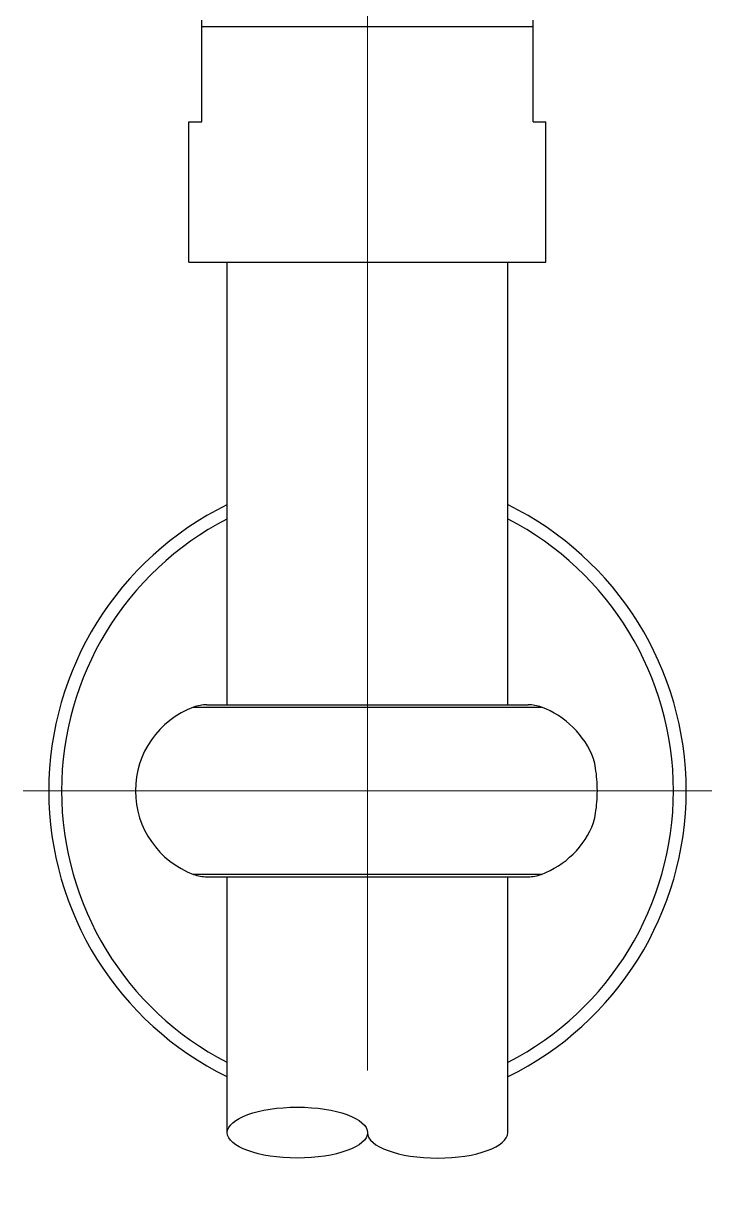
# Model space of a CAD drawing. Extents: x 0 to 3160, y 0 to 2315.
# Drawn here: x 1118.9 to 1172.9, y 1081.2 to 1172.4 of the extents above; entities that cross this region are included whole.
import ezdxf

# ---------------------------------------------------------------- set-up
doc = ezdxf.new("R2010")
doc.units = 0
doc.header["$LTSCALE"] = 10
doc.header["$MEASUREMENT"] = 0
doc.linetypes.add('CENTER2', pattern=[28.575, 19.05, -3.175, 3.175, -3.175])
doc.layers.get('0').update_dxf_attribs({"linetype": 'CONTINUOUS'})
doc.layers.add('Cneter', color=1, linetype='CENTER2', lineweight=13)
doc.layers.add('DEF_LAYER_ASSEM_MEMBER', color=7, linetype='CONTINUOUS')

msp = doc.modelspace()

# ---------------------------------------------------------------- linework, layer by layer
at = {"ltscale": 0.5}
msp.add_ellipse((1140.352, 1085.33), major_axis=(-5.5, 0), ratio=0.363636, dxfattribs=at)
msp.add_ellipse((1151.352, 1085.33), major_axis=(5.5, 0), ratio=0.363636, start_param=3.141593, end_param=6.283185, dxfattribs=at)
at = {"layer": 'Cneter', "lineweight": 5, "ltscale": 0.5}
msp.add_line((1145.852, 518.719), (1145.852, 1400.506), dxfattribs=at)
at = {"layer": 'Cneter', "ltscale": 0.5}
for q in [(1118.852, 1112.17), (1172.852, 1112.17)]:
    msp.add_line((1145.852, 1112.17), q, dxfattribs=at)
at = {"layer": 'DEF_LAYER_ASSEM_MEMBER', "color": 7, "linetype": 'Continuous'}
for p, q in [((1132.852, 1164.67), (1132.852, 1172.67)), ((1158.852, 1164.67), (1158.852, 1172.67)), ((1131.852, 1153.67), (1131.852, 1164.67)), ((1131.852, 1164.67), (1132.852, 1164.67)), ((1158.852, 1164.67), (1159.852, 1164.67)), ((1159.852, 1153.67), (1159.852, 1164.67)), ((1131.852, 1153.67), (1159.852, 1153.67)), ((1134.852, 1118.92), (1134.852, 1153.67)), ((1156.852, 1118.92), (1156.852, 1153.67)), ((1133.26, 1118.92), (1158.444, 1118.92)), ((1133.26, 1105.42), (1158.444, 1105.42)), ((1134.852, 1085.33), (1134.852, 1105.42)), ((1156.852, 1085.33), (1156.852, 1105.42))]:
    msp.add_line(p, q, dxfattribs=at)
at = {"layer": 'DEF_LAYER_ASSEM_MEMBER', "color": 9, "linetype": 'Continuous'}
for p, q in [((1132.852, 1172.17), (1158.852, 1172.17)), ((1132.217, 1118.733), (1159.488, 1118.733)), ((1132.217, 1105.608), (1159.488, 1105.608))]:
    msp.add_line(p, q, dxfattribs=at)
at = {"layer": 'DEF_LAYER_ASSEM_MEMBER', "color": 7, "linetype": 'Continuous'}
for centre, radius, start, end in [((1145.852, 1112.17), 25, 116.18083, 243.81917), ((1145.852, 1112.17), 25, 296.18083, 63.81917), ((1133.26, 1115.92), 3, 90, 110.36413), ((1158.444, 1115.92), 3, 69.63587, 90), ((1134.652, 1112.17), 7, 110.36413, 249.63587), ((1157.052, 1112.17), 7, 20.92483, 69.63587), ((1157.052, 1112.17), 7, 290.36413, 339.07517), ((1133.26, 1108.42), 3, 249.63587, 270), ((1158.444, 1108.42), 3, 270, 290.36413)]:
    msp.add_arc(centre, radius, start, end, dxfattribs=at)
at = {"layer": 'DEF_LAYER_ASSEM_MEMBER', "color": 9, "linetype": 'Continuous'}
for start, end in [(117.35043, 242.64958), (297.35043, 62.64958)]:
    msp.add_arc((1145.852, 1112.17), 24, start, end, dxfattribs=at)
at = {"layer": 'DEF_LAYER_ASSEM_MEMBER', "color": 7, "linetype": 'Continuous', "start_tangent": (0.093514, 0.388915), "end_tangent": (-0.093514, 0.388915)}
msp.add_spline([(1163.591, 1109.67), (1163.738, 1110.402), (1163.88, 1112.17), (1163.738, 1113.938), (1163.591, 1114.67)], degree=3, dxfattribs=at)

doc.saveas('drawing.dxf')
